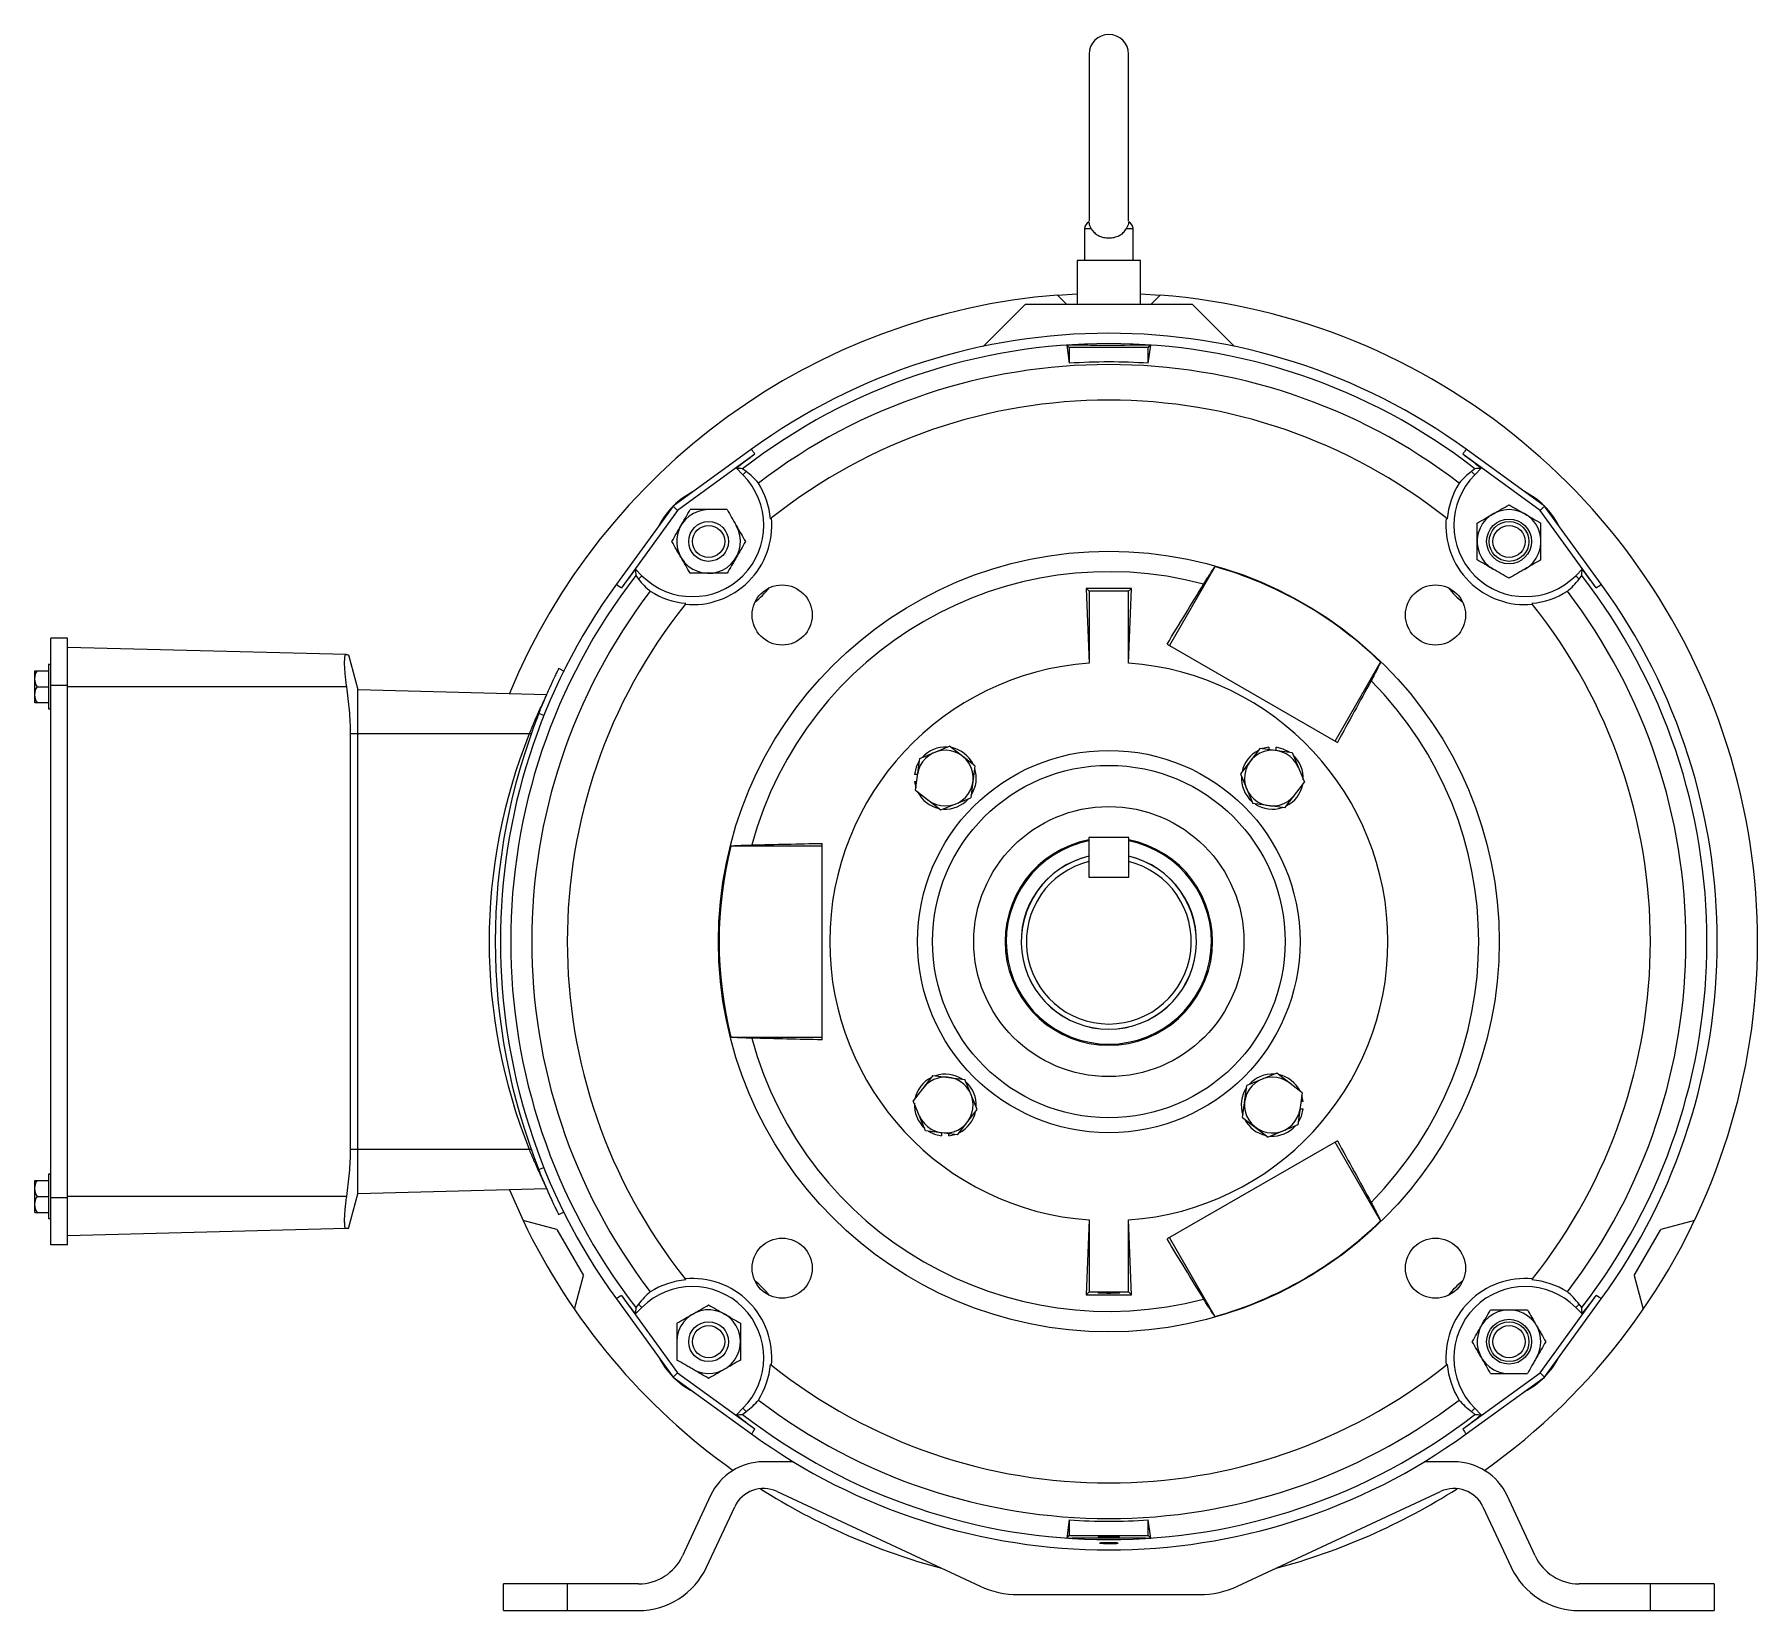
# Paper-space layout '_Right' of a CAD drawing. Header units: inches. Extents: x -8.4 to 5.1, y -5.2 to 7.1.
import ezdxf

# ---------------------------------------------------------------- set-up
doc = ezdxf.new("R2010")
doc.units = ezdxf.units.IN
doc.header["$MEASUREMENT"] = 0

psp = doc.layouts.new('_Right')

# ---------------------------------------------------------------- linework, layer by layer
at = {"color": 7, "linetype": 'Continuous', "lineweight": 25}
for p, q in [((-0.155, 6.964), (-0.155, 5.654)), ((0.155, 5.654), (0.155, 6.964)), ((-0.19, 5.594), (-0.19, 5.344)), ((-0.137, 5.594), (-0.19, 5.594)), ((0.19, 5.594), (0.137, 5.594)), ((0.19, 5.344), (0.19, 5.594)), ((-0.249, 5.344), (-0.249, 5.003)), ((0.249, 5.344), (-0.249, 5.344)), ((0.249, 5.003), (0.249, 5.344)), ((-0.655, 5.003), (-0.987, 4.671)), ((-0.655, 5.003), (0.655, 5.003)), ((-0.402, 5.074), (-0.249, 5.084)), ((-0.402, 5.074), (-0.332, 5.003)), ((0.249, 5.084), (0.402, 5.074)), ((0.332, 5.003), (0.402, 5.074)), ((0.987, 4.671), (0.655, 5.003)), ((-0.329, 4.681), (-0.31, 4.539)), ((-0.329, 4.681), (-0.31, 4.662)), ((0.31, 4.662), (-0.31, 4.662)), ((-0.31, 4.662), (-0.31, 4.539)), ((0.31, 4.539), (0.329, 4.681)), ((0.329, 4.681), (0.31, 4.662)), ((0.31, 4.539), (0.31, 4.662)), ((-2.804, 3.864), (-3.418, 3.418)), ((-2.777, 3.824), (-3.384, 3.384)), ((3.384, 3.384), (2.777, 3.824)), ((3.418, 3.418), (2.804, 3.864)), ((-2.871, 3.663), (-2.922, 3.714)), ((-2.845, 3.689), (-2.873, 3.711)), ((-2.845, 3.689), (-2.871, 3.663)), ((2.873, 3.711), (2.845, 3.689)), ((2.845, 3.689), (2.871, 3.663)), ((2.922, 3.714), (2.871, 3.663)), ((-3.418, 3.418), (-3.864, 2.804)), ((-3.384, 3.384), (-3.824, 2.777)), ((-3.384, 3.384), (-3.418, 3.418)), ((3.384, 3.384), (3.418, 3.418)), ((3.824, 2.777), (3.384, 3.384)), ((3.864, 2.804), (3.418, 3.418)), ((-3.714, 2.922), (-3.663, 2.871)), ((-3.711, 2.873), (-3.689, 2.845)), ((-3.689, 2.845), (-3.663, 2.871)), ((0.833, 2.942), (0.475, 2.324)), ((3.663, 2.871), (3.714, 2.922)), ((3.689, 2.845), (3.663, 2.871)), ((3.689, 2.845), (3.711, 2.873)), ((-0.177, 2.772), (-0.155, 2.185)), ((-0.177, 2.772), (-0.155, 2.75)), ((0.155, 2.75), (-0.155, 2.75)), ((-0.155, 2.75), (-0.155, 2.185)), ((0.155, 2.185), (0.177, 2.772)), ((0.177, 2.772), (0.155, 2.75)), ((0.155, 2.185), (0.155, 2.75)), ((-8.301, -2.38), (-8.301, 2.38)), ((-8.171, 2.38), (-8.301, 2.38)), ((-8.171, -2.38), (-8.171, 2.38)), ((-5.985, 2.252), (-8.171, 2.309)), ((0.457, 2.334), (1.793, 1.563)), ((-8.301, 2.174), (-8.319, 2.174)), ((-8.319, 2.174), (-8.319, 1.826)), ((-5.966, 2.251), (-5.892, 1.979)), ((1.775, 1.574), (2.132, 2.192)), ((-8.429, 2.122), (-8.429, 1.878)), ((-8.427, 2.125), (-8.319, 2.125)), ((-4.27, 2.12), (-4.316, 2.142)), ((-8.41, 2), (-8.319, 2)), ((-8.171, 2.01), (-8.301, 2.01)), ((-5.979, 2), (-8.171, 2)), ((-5.892, -1.979), (-5.892, 1.979)), ((-5.892, 1.979), (-4.409, 1.94)), ((-8.427, 1.875), (-8.319, 1.875)), ((-8.319, 1.826), (-8.301, 1.826)), ((-4.432, 1.774), (-4.472, 1.79)), ((-5.949, -1.63), (-5.949, 1.63)), ((-4.532, 1.63), (-5.949, 1.63)), ((-1.484, 1.438), (-1.25, 1.534)), ((-1.05, 1.38), (-1.25, 1.534)), ((1.187, 1.517), (1.033, 1.317)), ((1.187, 1.517), (1.438, 1.484)), ((1.255, 1.525), (1.207, 1.514)), ((1.255, 1.525), (1.255, 1.508)), ((1.312, 1.5), (1.312, 1.525)), ((-1.517, 1.187), (-1.484, 1.438)), ((-1.05, 1.38), (-1.083, 1.129)), ((1.438, 1.484), (1.534, 1.25)), ((-1.5, 1.312), (-1.525, 1.312)), ((-1.525, 1.255), (-1.514, 1.207)), ((-1.525, 1.255), (-1.508, 1.255)), ((1.033, 1.317), (1.129, 1.083)), ((1.38, 1.05), (1.534, 1.25)), ((-1.517, 1.187), (-1.317, 1.033)), ((-1.317, 1.033), (-1.083, 1.129)), ((1.38, 1.05), (1.129, 1.083)), ((-0.156, 0.818), (-0.156, 0.506)), ((0.156, 0.818), (-0.156, 0.818)), ((0.156, 0.506), (0.156, 0.818)), ((-2.25, 0.75), (-2.964, 0.75)), ((-2.25, -0.771), (-2.25, 0.771)), ((-0.156, 0.506), (0.156, 0.506)), ((-2.964, -0.75), (-2.25, -0.75)), ((-1.38, -1.05), (-1.534, -1.25)), ((-1.38, -1.05), (-1.129, -1.083)), ((1.317, -1.033), (1.083, -1.129)), ((1.517, -1.187), (1.317, -1.033)), ((-1.033, -1.317), (-1.129, -1.083)), ((1.05, -1.38), (1.083, -1.129)), ((1.517, -1.187), (1.484, -1.438)), ((1.525, -1.255), (1.514, -1.207)), ((-1.438, -1.484), (-1.534, -1.25)), ((-1.187, -1.517), (-1.033, -1.317)), ((1.5, -1.312), (1.525, -1.312)), ((1.525, -1.255), (1.508, -1.255)), ((-1.187, -1.517), (-1.438, -1.484)), ((1.05, -1.38), (1.25, -1.534)), ((1.484, -1.438), (1.25, -1.534)), ((-1.312, -1.5), (-1.312, -1.525)), ((-1.255, -1.525), (-1.255, -1.508)), ((-1.255, -1.525), (-1.207, -1.514)), ((1.793, -1.563), (0.457, -2.334)), ((2.132, -2.192), (1.775, -1.574)), ((-5.949, -1.63), (-4.532, -1.63)), ((-8.429, -1.878), (-8.429, -2.122)), ((-8.427, -1.875), (-8.319, -1.875)), ((-8.301, -1.826), (-8.319, -1.826)), ((-8.319, -1.826), (-8.319, -2.174)), ((-4.472, -1.79), (-4.432, -1.774)), ((-8.41, -2), (-8.319, -2)), ((-8.171, -2.01), (-8.301, -2.01)), ((-5.979, -2), (-8.171, -2)), ((-5.966, -2.251), (-5.892, -1.979)), ((-4.409, -1.94), (-5.892, -1.979)), ((-4.702, -1.948), (-4.595, -2.188)), ((-8.427, -2.125), (-8.319, -2.125)), ((-4.316, -2.142), (-4.273, -2.121)), ((-8.319, -2.174), (-8.301, -2.174)), ((-5.985, -2.252), (-8.171, -2.309)), ((-4.33, -2.259), (-4.595, -2.188)), ((-4.33, -2.259), (-4.122, -2.621)), ((-0.155, -2.185), (-0.177, -2.772)), ((-0.155, -2.185), (-0.155, -2.75)), ((0.177, -2.772), (0.155, -2.185)), ((0.155, -2.75), (0.155, -2.185)), ((4.122, -2.621), (4.33, -2.259)), ((4.595, -2.188), (4.33, -2.259)), ((-8.171, -2.38), (-8.301, -2.38)), ((0.475, -2.324), (0.833, -2.942)), ((-4.193, -2.885), (-4.122, -2.621)), ((4.122, -2.621), (4.193, -2.885)), ((-3.864, -2.804), (-3.418, -3.418)), ((-3.824, -2.777), (-3.384, -3.384)), ((-0.177, -2.772), (-0.155, -2.75)), ((-0.155, -2.75), (0.155, -2.75)), ((0.177, -2.772), (0.155, -2.75)), ((3.384, -3.384), (3.824, -2.777)), ((3.418, -3.418), (3.864, -2.804)), ((-3.663, -2.871), (-3.714, -2.922)), ((-3.689, -2.845), (-3.711, -2.873)), ((-3.689, -2.845), (-3.663, -2.871)), ((3.689, -2.845), (3.663, -2.871)), ((3.714, -2.922), (3.663, -2.871)), ((3.711, -2.873), (3.689, -2.845)), ((-3.384, -3.384), (-3.418, -3.418)), ((-3.418, -3.418), (-2.804, -3.864)), ((-3.384, -3.384), (-2.777, -3.824)), ((2.777, -3.824), (3.384, -3.384)), ((2.804, -3.864), (3.418, -3.418)), ((3.384, -3.384), (3.418, -3.418)), ((-2.922, -3.714), (-2.871, -3.663)), ((-2.873, -3.711), (-2.845, -3.689)), ((-2.845, -3.689), (-2.871, -3.663)), ((2.845, -3.689), (2.871, -3.663)), ((2.845, -3.689), (2.873, -3.711)), ((2.871, -3.663), (2.922, -3.714)), ((-2.473, -4.083), (-2.709, -4.083)), ((2.709, -4.083), (2.473, -4.083)), ((-2.603, -4.316), (-1.01, -5.059)), ((1.01, -5.059), (2.603, -4.316)), ((-3.125, -4.348), (-3.346, -4.821)), ((-3.156, -4.91), (-2.935, -4.437)), ((2.935, -4.437), (3.156, -4.91)), ((3.346, -4.821), (3.125, -4.348)), ((-0.31, -4.539), (-0.329, -4.681)), ((-0.31, -4.539), (-0.31, -4.662)), ((0.329, -4.681), (0.31, -4.539)), ((0.31, -4.662), (0.31, -4.539)), ((-0.329, -4.681), (-0.31, -4.662)), ((-0.31, -4.662), (0.31, -4.662)), ((0.329, -4.681), (0.31, -4.662)), ((-3.69, -5.041), (-4.75, -5.041)), ((-4.75, -5.25), (-4.75, -5.041)), ((-4.25, -5.041), (-4.25, -5.25)), ((-0.711, -5.125), (0.711, -5.125)), ((4.75, -5.041), (3.69, -5.041)), ((4.25, -5.25), (4.25, -5.041)), ((4.75, -5.041), (4.75, -5.25)), ((-4.75, -5.25), (-3.69, -5.25)), ((3.69, -5.25), (4.75, -5.25))]:
    psp.add_line(p, q, dxfattribs=at)
at = {"color": 7, "linetype": 'Continuous', "lineweight": 25, "flags": 128}
for points in [[(1.418, 1.487), (1.369, 1.511), (1.312, 1.525)], [(-1.487, 1.418), (-1.511, 1.369), (-1.525, 1.312)], [(1.487, -1.418), (1.511, -1.369), (1.525, -1.312)], [(-1.418, -1.487), (-1.369, -1.511), (-1.312, -1.525)], [(0, -2.752), (0.015, -2.752), (0.029, -2.752), (0.042, -2.752), (0.054, -2.753), (0.065, -2.753), (0.073, -2.754), (0.079, -2.755), (0.083, -2.756), (0.084, -2.756), (0.083, -2.757), (0.079, -2.758), (0.073, -2.759), (0.065, -2.759), (0.054, -2.76), (0.042, -2.76), (0.029, -2.76), (0.015, -2.761), (0, -2.761), (-0.015, -2.761), (-0.029, -2.76), (-0.042, -2.76), (-0.054, -2.76), (-0.065, -2.759), (-0.073, -2.759), (-0.079, -2.758), (-0.083, -2.757), (-0.084, -2.756), (-0.083, -2.756), (-0.079, -2.755), (-0.073, -2.754), (-0.065, -2.753), (-0.054, -2.753), (-0.042, -2.752), (-0.029, -2.752), (-0.015, -2.752), (0, -2.752)], [(0, -4.67), (0.015, -4.67), (0.029, -4.67), (0.042, -4.671), (0.054, -4.671), (0.065, -4.671), (0.073, -4.672), (0.079, -4.672), (0.083, -4.673), (0.084, -4.673), (0.083, -4.674), (0.079, -4.674), (0.073, -4.675), (0.065, -4.675), (0.054, -4.675), (0.042, -4.676), (0.029, -4.676), (0.015, -4.676), (0, -4.676), (-0.015, -4.676), (-0.029, -4.676), (-0.042, -4.676), (-0.054, -4.675), (-0.065, -4.675), (-0.073, -4.675), (-0.079, -4.674), (-0.083, -4.674), (-0.084, -4.673), (-0.083, -4.673), (-0.079, -4.672), (-0.073, -4.672), (-0.065, -4.671), (-0.054, -4.671), (-0.042, -4.671), (-0.029, -4.67), (-0.015, -4.67), (0, -4.67)]]:
    psp.add_lwpolyline(points, dxfattribs=at)
at = {"color": 7, "linetype": 'Continuous', "lineweight": 25}
for centre, radius in [((-3.14, 3.14), 0.156), ((-3.14, 3.14), 0.126), ((3.14, 3.14), 0.176), ((3.14, 3.14), 0.156), ((3.14, 3.14), 0.126), ((0, 0), 3.063), ((-2.563, 2.563), 0.236), ((2.563, 2.563), 0.236), ((0, 0), 1.5), ((0, 0), 1.383), ((0, 0), 1.06), ((-2.563, -2.563), 0.236), ((2.563, -2.563), 0.236), ((3.14, -3.14), 0.176), ((-3.14, -3.14), 0.156), ((-3.14, -3.14), 0.126), ((3.14, -3.14), 0.156), ((3.14, -3.14), 0.126)]:
    psp.add_circle(centre, radius, dxfattribs=at)
for centre, radius, start, end in [((0, 6.964), 0.155, 0, 180), ((-0.13, 5.594), 0.06, 116.2433, 180), ((0.13, 5.594), 0.06, 0, 63.9636), ((0, 0), 5.09, 94.535, 157.5013), ((0, 0), 5.09, 305.3807, 85.465), ((0, 0), 4.774, 54.0358, 125.9642), ((0, 0), 4.693, 52.2542, 127.7458), ((0, 0), 4.528, 52.6121, 127.3879), ((0, 0), 4.549, 86.0929, 93.9071), ((0, 0), 4.249, 51.4801, 128.5199), ((0, 0), 4.726, 125.9836, 128.1945), ((-0.001, -0.001), 4.727, 51.8056, 54.0161), ((-3.267, 3.267), 0.56, 225, 45), ((3.267, 3.267), 0.56, 135, 315), ((-2.977, 2.977), 0.623, 117.2136, 152.7864), ((-3.267, 3.267), 0.614, 4.7647, 32.5887), ((3.267, 3.267), 0.614, 147.4113, 175.2353), ((2.977, 2.977), 0.623, 27.2136, 62.7864), ((-3.14, 3.14), 0.25, 90, 30), ((3.14, 3.14), 0.25, 300, 240), ((-3.267, 3.267), 0.623, 264.683, 5.317), ((3.267, 3.267), 0.623, 174.683, 275.317), ((0, 0), 4.693, 142.2542, 217.7458), ((0.001, -0.001), 4.727, 141.8056, 144.0161), ((0, 0), 2.902, 75.1486, 164.8514), ((0, 0), 3.058, 45.8019, 74.1981), ((0, 0), 4.693, 322.2542, 37.7458), ((0, 0), 4.726, 35.9836, 38.1945), ((0, 0), 4.774, 144.0358, 215.9642), ((0, 0), 4.528, 142.6121, 217.3879), ((-3.267, 3.267), 0.614, 237.4113, 265.2353), ((-3.251, 3.251), 0.755, 308.8357, 321.1643), ((3.251, 3.251), 0.755, 218.8357, 231.1643), ((3.267, 3.267), 0.614, 274.7647, 302.5887), ((0, 0), 4.528, 322.6121, 37.3879), ((0, 0), 4.774, 324.0358, 35.9642), ((0, 0), 4.249, 141.4801, 218.5199), ((0, 0), 4.249, 321.4801, 38.5199), ((0, 0), 2.19, 94.0586, 265.9414), ((0, 0), 2.19, 274.0586, 85.9414), ((-8.319, 2.062), 0.11, 145.0381, 179.6902), ((-8.288, 2), 0.186, 137.9104, 139.1206), ((-8.319, 2.063), 0.11, 180.3098, 214.9619), ((0, 0), 2.902, 315.1486, 44.8514), ((-8.319, 1.937), 0.11, 145.0381, 179.6902), ((-8.319, 1.938), 0.11, 180.3098, 214.9619), ((-8.288, 2), 0.186, 220.8794, 222.0896), ((0.035, 0), 4.849, 158.3338, 201.6662), ((-0.482, 0), 4.38, 158.152, 201.848), ((-1.283, 1.283), 0.219, 232.4483, 172.4483), ((-1.283, 1.283), 0.243, 86.5255, 138.3711), ((-1.283, 1.283), 0.244, 26.5255, 78.3711), ((1.283, 1.283), 0.243, 116.5255, 168.3711), ((1.283, 1.283), 0.219, 22.4483, 322.4483), ((-1.283, 1.283), 0.243, 326.5255, 18.3711), ((1.283, 1.283), 0.243, 356.5255, 48.3711), ((1.283, 1.283), 0.243, 176.5255, 228.3711), ((1.283, 1.283), 0.244, 296.5255, 348.3711), ((-1.283, 1.283), 0.243, 206.5255, 258.3711), ((-1.283, 1.283), 0.244, 266.5255, 318.3711), ((1.283, 1.283), 0.244, 236.5255, 288.3711), ((0, 0), 3.058, 165.8019, 194.1981), ((0, 0), 0.814, 101.0489, 78.9511), ((0, 0), 0.805, 101.174, 78.826), ((0, 0), 0.688, 103.1103, 76.8897), ((0, 0), 0.687, 103.1176, 76.8824), ((0, 0), 0.647, 103.944, 76.056), ((0, 0), 2.902, 195.1486, 284.8514), ((-1.283, -1.283), 0.243, 116.5255, 168.3711), ((-1.283, -1.283), 0.219, 202.4483, 142.4483), ((-1.283, -1.283), 0.243, 56.5255, 108.3711), ((1.283, -1.283), 0.219, 52.4483, 352.4483), ((1.283, -1.283), 0.243, 86.5255, 138.3711), ((1.283, -1.283), 0.244, 26.5255, 78.3711), ((-1.283, -1.283), 0.243, 356.5255, 48.3711), ((1.283, -1.283), 0.244, 146.5255, 198.3711), ((-1.283, -1.283), 0.243, 176.5255, 228.3711), ((-1.283, -1.283), 0.243, 296.5255, 348.3711), ((1.283, -1.283), 0.244, 206.5255, 258.3711), ((1.283, -1.283), 0.244, 266.5255, 318.3711), ((-8.319, -1.938), 0.11, 145.0381, 179.6902), ((-8.288, -2), 0.186, 137.9104, 139.1206), ((-8.319, -1.937), 0.11, 180.3098, 214.9619), ((-8.319, -2.063), 0.11, 145.0381, 179.6902), ((-8.319, -2.062), 0.11, 180.3098, 214.9619), ((-8.288, -2), 0.186, 220.8794, 222.0896), ((0, 0), 5.09, 205.465, 234.6193), ((0, 0), 3.058, 285.8019, 314.1981), ((-3.267, -3.267), 0.614, 94.7647, 122.5887), ((-3.267, -3.267), 0.623, 354.683, 95.317), ((-3.251, -3.251), 0.755, 38.8357, 51.1643), ((3.267, -3.267), 0.623, 84.683, 185.317), ((3.251, -3.251), 0.755, 128.8357, 141.1643), ((3.267, -3.267), 0.614, 57.4113, 85.2353), ((0, 0), 4.726, 215.9836, 218.1945), ((-3.267, -3.267), 0.56, 315, 135), ((3.267, -3.267), 0.56, 45, 225), ((-0.001, 0.001), 4.727, 321.8056, 324.0161), ((-3.14, -3.14), 0.25, 240, 180), ((3.14, -3.14), 0.25, 330, 270), ((-2.977, -2.977), 0.623, 207.2136, 242.7864), ((-3.267, -3.267), 0.614, 327.4113, 355.2353), ((0, 0), 4.249, 231.4801, 308.5199), ((3.267, -3.267), 0.614, 184.7647, 212.5887), ((2.977, -2.977), 0.623, 297.2136, 332.7864), ((0, 0), 4.528, 232.6121, 307.3879), ((0.001, 0.001), 4.727, 231.8056, 234.0161), ((0, 0), 4.693, 232.2542, 307.7458), ((0, 0), 4.726, 305.9836, 308.1945), ((0, 0), 4.774, 234.0358, 305.9642), ((-2.709, -4.542), 0.459, 90, 155), ((2.709, -4.542), 0.459, 25, 90), ((-2.709, -4.542), 0.25, 65, 155), ((0, 0), 5.09, 237.5196, 255.0532), ((0, 0), 5.09, 284.9468, 302.4804), ((2.709, -4.542), 0.25, 25, 115), ((0, 0), 4.549, 266.0929, 273.9071), ((0.003, -3.773), 0.951, 265.4062, 272.9154), ((-3.69, -4.661), 0.38, 270, 335), ((3.69, -4.661), 0.38, 205, 270), ((-3.69, -4.661), 0.589, 270, 335), ((3.69, -4.661), 0.589, 205, 270), ((-0.711, -4.416), 0.709, 245, 270), ((0.711, -4.416), 0.709, 270, 295)]:
    psp.add_arc(centre, radius, start, end, dxfattribs=at)
for points, knots in [([(-0.137, 5.594), (-0.141, 5.602), (-0.149, 5.617), (-0.154, 5.635), (-0.155, 5.647), (-0.155, 5.645), (-0.155, 5.645)], [0, 0, 0, 0, 0.233678, 0.451263, 0.796016, 1, 1, 1, 1]), ([(-0.137, 5.594), (-0.131, 5.583), (-0.123, 5.573), (-0.109, 5.56), (-0.104, 5.555), (-0.093, 5.548), (-0.088, 5.544), (-0.076, 5.538), (-0.07, 5.535), (-0.057, 5.53), (-0.05, 5.528), (-0.036, 5.525), (-0.029, 5.524), (-0.015, 5.522), (-0.008, 5.522), (0.007, 5.522), (0.014, 5.522), (0.029, 5.524), (0.036, 5.525), (0.057, 5.53), (0.07, 5.535), (0.094, 5.547), (0.104, 5.555), (0.123, 5.573), (0.131, 5.583), (0.137, 5.594)], [0, 0, 0, 0, 0.125, 0.125, 0.1875, 0.1875, 0.25, 0.25, 0.3125, 0.3125, 0.375, 0.375, 0.4375, 0.4375, 0.5, 0.5, 0.5625, 0.5625, 0.625, 0.625, 0.75, 0.75, 0.875, 0.875, 1, 1, 1, 1]), ([(0.155, 5.645), (0.155, 5.646), (0.155, 5.648), (0.154, 5.636), (0.149, 5.618), (0.141, 5.601), (0.137, 5.594)], [0, 0, 0, 0, 0.3134894, 0.5640768, 0.8170946, 1, 1, 1, 1]), ([(0.329, 4.681), (0.222, 4.679), (0.112, 4.679), (-0.027, 4.679), (-0.055, 4.679), (-0.111, 4.679), (-0.138, 4.679), (-0.221, 4.68), (-0.275, 4.68), (-0.329, 4.681)], [0, 0, 0, 0, 0.5, 0.5, 0.625, 0.625, 0.75, 0.75, 1, 1, 1, 1]), ([(-3.356, 3.265), (-3.35, 3.275), (-3.344, 3.286), (-3.332, 3.307), (-3.326, 3.317), (-3.308, 3.349), (-3.296, 3.369), (-3.284, 3.39)], [0, 0, 0, 0, 0.25, 0.25, 0.5, 0.5, 1, 1, 1, 1]), ([(-3.14, 3.39), (-3.164, 3.39), (-3.189, 3.39), (-3.237, 3.39), (-3.261, 3.39), (-3.284, 3.39)], [0, 0, 0, 0, 0.5, 0.5, 1, 1, 1, 1]), ([(-2.995, 3.39), (-3.019, 3.39), (-3.043, 3.39), (-3.091, 3.39), (-3.115, 3.39), (-3.14, 3.39)], [0, 0, 0, 0, 0.5, 0.5, 1, 1, 1, 1]), ([(-2.995, 3.39), (-2.983, 3.369), (-2.972, 3.349), (-2.947, 3.307), (-2.935, 3.286), (-2.923, 3.265)], [0, 0, 0, 0, 0.5, 0.5, 1, 1, 1, 1]), ([(3.015, 3.356), (3.025, 3.362), (3.036, 3.368), (3.057, 3.38), (3.067, 3.387), (3.099, 3.405), (3.119, 3.416), (3.14, 3.428)], [0, 0, 0, 0, 0.25, 0.25, 0.5, 0.5, 1, 1, 1, 1]), ([(3.14, 3.428), (3.16, 3.416), (3.181, 3.405), (3.222, 3.38), (3.243, 3.368), (3.265, 3.356)], [0, 0, 0, 0, 0.5, 0.5, 1, 1, 1, 1]), ([(-3.428, 3.14), (-3.416, 3.16), (-3.405, 3.181), (-3.381, 3.222), (-3.368, 3.243), (-3.356, 3.265)], [0, 0, 0, 0, 0.5, 0.5, 1, 1, 1, 1]), ([(-2.923, 3.265), (-2.917, 3.254), (-2.911, 3.243), (-2.899, 3.222), (-2.893, 3.212), (-2.875, 3.181), (-2.863, 3.16), (-2.851, 3.14)], [0, 0, 0, 0, 0.25, 0.25, 0.5, 0.5, 1, 1, 1, 1]), ([(2.89, 3.284), (2.91, 3.296), (2.931, 3.308), (2.972, 3.332), (2.993, 3.344), (3.015, 3.356)], [0, 0, 0, 0, 0.5, 0.5, 1, 1, 1, 1]), ([(2.89, 3.14), (2.89, 3.164), (2.89, 3.189), (2.89, 3.237), (2.89, 3.261), (2.89, 3.284)], [0, 0, 0, 0, 0.5, 0.5, 1, 1, 1, 1]), ([(3.265, 3.356), (3.275, 3.35), (3.286, 3.344), (3.307, 3.332), (3.317, 3.326), (3.349, 3.308), (3.369, 3.296), (3.39, 3.284)], [0, 0, 0, 0, 0.25, 0.25, 0.5, 0.5, 1, 1, 1, 1]), ([(3.39, 3.14), (3.39, 3.164), (3.39, 3.189), (3.39, 3.237), (3.39, 3.261), (3.39, 3.284)], [0, 0, 0, 0, 0.5, 0.5, 1, 1, 1, 1]), ([(-3.356, 3.015), (-3.362, 3.025), (-3.368, 3.036), (-3.381, 3.057), (-3.387, 3.067), (-3.405, 3.099), (-3.416, 3.119), (-3.428, 3.14)], [0, 0, 0, 0, 0.25, 0.25, 0.5, 0.5, 1, 1, 1, 1]), ([(-2.851, 3.14), (-2.863, 3.119), (-2.875, 3.099), (-2.899, 3.057), (-2.911, 3.036), (-2.923, 3.015)], [0, 0, 0, 0, 0.5, 0.5, 1, 1, 1, 1]), ([(2.89, 2.995), (2.89, 3.019), (2.89, 3.043), (2.89, 3.091), (2.89, 3.115), (2.89, 3.14)], [0, 0, 0, 0, 0.5, 0.5, 1, 1, 1, 1]), ([(3.39, 2.995), (3.39, 3.019), (3.39, 3.043), (3.39, 3.091), (3.39, 3.115), (3.39, 3.14)], [0, 0, 0, 0, 0.5, 0.5, 1, 1, 1, 1]), ([(-3.284, 2.89), (-3.296, 2.91), (-3.308, 2.931), (-3.332, 2.972), (-3.344, 2.993), (-3.356, 3.015)], [0, 0, 0, 0, 0.5, 0.5, 1, 1, 1, 1]), ([(-2.923, 3.015), (-2.929, 3.004), (-2.935, 2.993), (-2.947, 2.972), (-2.954, 2.962), (-2.972, 2.931), (-2.983, 2.91), (-2.995, 2.89)], [0, 0, 0, 0, 0.25, 0.25, 0.5, 0.5, 1, 1, 1, 1]), ([(3.015, 2.923), (3.004, 2.929), (2.993, 2.935), (2.972, 2.947), (2.962, 2.954), (2.931, 2.972), (2.91, 2.983), (2.89, 2.995)], [0, 0, 0, 0, 0.25, 0.25, 0.5, 0.5, 1, 1, 1, 1]), ([(3.39, 2.995), (3.369, 2.983), (3.349, 2.972), (3.307, 2.947), (3.286, 2.935), (3.265, 2.923)], [0, 0, 0, 0, 0.5, 0.5, 1, 1, 1, 1]), ([(-3.14, 2.89), (-3.164, 2.89), (-3.189, 2.89), (-3.237, 2.89), (-3.261, 2.89), (-3.284, 2.89)], [0, 0, 0, 0, 0.5, 0.5, 1, 1, 1, 1]), ([(-2.995, 2.89), (-3.019, 2.89), (-3.043, 2.89), (-3.091, 2.89), (-3.115, 2.89), (-3.14, 2.89)], [0, 0, 0, 0, 0.5, 0.5, 1, 1, 1, 1]), ([(0.744, 2.805), (0.755, 2.823), (0.765, 2.839), (0.779, 2.862), (0.783, 2.869), (0.792, 2.882), (0.796, 2.889), (0.807, 2.907), (0.814, 2.916), (0.825, 2.932), (0.829, 2.938), (0.833, 2.942)], [0, 0, 0, 0, 0.25, 0.25, 0.375, 0.375, 0.5, 0.5, 0.75, 0.75, 1, 1, 1, 1]), ([(3.14, 2.851), (3.119, 2.863), (3.099, 2.875), (3.057, 2.899), (3.036, 2.911), (3.015, 2.923)], [0, 0, 0, 0, 0.5, 0.5, 1, 1, 1, 1]), ([(3.265, 2.923), (3.254, 2.917), (3.243, 2.911), (3.222, 2.899), (3.212, 2.893), (3.181, 2.875), (3.16, 2.863), (3.14, 2.851)], [0, 0, 0, 0, 0.25, 0.25, 0.5, 0.5, 1, 1, 1, 1]), ([(-5.979, 2), (-5.982, 2.017), (-5.984, 2.033), (-5.987, 2.057), (-5.988, 2.065), (-5.989, 2.081), (-5.99, 2.089), (-5.992, 2.111), (-5.993, 2.126), (-5.995, 2.153), (-5.996, 2.166), (-5.996, 2.19), (-5.996, 2.2), (-5.995, 2.219), (-5.995, 2.227), (-5.993, 2.236), (-5.993, 2.239), (-5.992, 2.244), (-5.991, 2.246), (-5.989, 2.25), (-5.987, 2.252), (-5.985, 2.252)], [0, 0, 0, 0, 0.125, 0.125, 0.1875, 0.1875, 0.25, 0.25, 0.375, 0.375, 0.5, 0.5, 0.625, 0.625, 0.75, 0.75, 0.8125, 0.8125, 0.875, 0.875, 1, 1, 1, 1]), ([(-5.985, 2.252), (-5.979, 2.252), (-5.974, 2.252), (-5.967, 2.251), (-5.966, 2.251), (-5.966, 2.251)], [0, 0, 0, 0, 0.5, 0.5, 1, 1, 1, 1]), ([(2.132, 2.192), (2.13, 2.187), (2.127, 2.181), (2.121, 2.168), (2.118, 2.163), (2.113, 2.152), (2.11, 2.146), (2.101, 2.128), (2.093, 2.113), (2.077, 2.082), (2.068, 2.065), (2.058, 2.047)], [0, 0, 0, 0, 0.25, 0.25, 0.375, 0.375, 0.5, 0.5, 0.75, 0.75, 1, 1, 1, 1]), ([(-4.472, 1.79), (-4.463, 1.814), (-4.453, 1.837), (-4.439, 1.871), (-4.434, 1.882), (-4.425, 1.904), (-4.42, 1.915), (-4.406, 1.947), (-4.398, 1.967), (-4.385, 1.996), (-4.38, 2.005), (-4.372, 2.023), (-4.368, 2.031), (-4.357, 2.056), (-4.35, 2.07), (-4.341, 2.089), (-4.338, 2.095), (-4.333, 2.106), (-4.331, 2.111), (-4.327, 2.12), (-4.325, 2.123), (-4.321, 2.13), (-4.32, 2.133), (-4.317, 2.14), (-4.316, 2.142), (-4.316, 2.142)], [0, 0, 0, 0, 0.125, 0.125, 0.1875, 0.1875, 0.25, 0.25, 0.375, 0.375, 0.4375, 0.4375, 0.5, 0.5, 0.625, 0.625, 0.6875, 0.6875, 0.75, 0.75, 0.8125, 0.8125, 0.875, 0.875, 1, 1, 1, 1]), ([(-5.949, 1.63), (-5.949, 1.692), (-5.952, 1.754), (-5.963, 1.877), (-5.97, 1.939), (-5.979, 2)], [0, 0, 0, 0, 0.5, 0.5, 1, 1, 1, 1]), ([(-4.409, 1.94), (-4.409, 1.94), (-4.409, 1.94), (-4.41, 1.939), (-4.41, 1.939), (-4.411, 1.937), (-4.412, 1.936), (-4.413, 1.934), (-4.414, 1.932), (-4.415, 1.929), (-4.416, 1.926), (-4.418, 1.922), (-4.42, 1.919), (-4.425, 1.909), (-4.435, 1.887), (-4.451, 1.853), (-4.468, 1.818), (-4.482, 1.785), (-4.496, 1.754), (-4.51, 1.722), (-4.521, 1.696), (-4.532, 1.669), (-4.54, 1.65), (-4.545, 1.636), (-4.548, 1.63)], [0, 0, 0, 0, 0.0202789, 0.0405838, 0.0609416, 0.0813796, 0.1019257, 0.1226076, 0.1434733, 0.1645454, 0.1857905, 0.2071734, 0.2286567, 0.2502024, 0.3683097, 0.4997895, 0.5717454, 0.6552235, 0.7495949, 0.7856171, 0.8748934, 0.9173984, 0.959055, 1, 1, 1, 1]), ([(-2.964, 0.75), (-2.959, 0.751), (-2.952, 0.752), (-2.938, 0.753), (-2.932, 0.753), (-2.92, 0.754), (-2.914, 0.754), (-2.893, 0.755), (-2.877, 0.756), (-2.842, 0.757), (-2.822, 0.758), (-2.801, 0.758)], [0, 0, 0, 0, 0.25, 0.25, 0.375, 0.375, 0.5, 0.5, 0.75, 0.75, 1, 1, 1, 1]), ([(-2.801, -0.758), (-2.822, -0.758), (-2.841, -0.757), (-2.868, -0.756), (-2.876, -0.756), (-2.892, -0.755), (-2.9, -0.755), (-2.921, -0.754), (-2.933, -0.753), (-2.952, -0.752), (-2.959, -0.751), (-2.964, -0.75)], [0, 0, 0, 0, 0.25, 0.25, 0.375, 0.375, 0.5, 0.5, 0.75, 0.75, 1, 1, 1, 1]), ([(-5.979, -2), (-5.97, -1.939), (-5.963, -1.877), (-5.952, -1.754), (-5.949, -1.692), (-5.949, -1.63)], [0, 0, 0, 0, 0.5, 0.5, 1, 1, 1, 1]), ([(-4.548, -1.63), (-4.546, -1.634), (-4.544, -1.641), (-4.539, -1.652), (-4.535, -1.662), (-4.53, -1.673), (-4.526, -1.684), (-4.522, -1.694), (-4.517, -1.705), (-4.513, -1.715), (-4.508, -1.725), (-4.504, -1.735), (-4.497, -1.751), (-4.488, -1.772), (-4.476, -1.798), (-4.465, -1.823), (-4.451, -1.854), (-4.435, -1.886), (-4.424, -1.91), (-4.419, -1.921), (-4.416, -1.927), (-4.413, -1.932), (-4.412, -1.936), (-4.41, -1.938), (-4.41, -1.94), (-4.409, -1.94), (-4.409, -1.94)], [0, 0, 0, 0, 0.0228844, 0.0456675, 0.0683738, 0.0910273, 0.1136516, 0.1362732, 0.1589293, 0.1816302, 0.2043822, 0.2271922, 0.2500674, 0.3102057, 0.3748166, 0.4410021, 0.4999656, 0.629198, 0.7494435, 0.7861679, 0.8224007, 0.858288, 0.8939805, 0.9295566, 0.9649272, 1, 1, 1, 1]), ([(-4.316, -2.142), (-4.316, -2.142), (-4.317, -2.14), (-4.32, -2.133), (-4.321, -2.13), (-4.325, -2.124), (-4.327, -2.12), (-4.333, -2.107), (-4.338, -2.096), (-4.347, -2.077), (-4.35, -2.07), (-4.357, -2.055), (-4.361, -2.048), (-4.372, -2.023), (-4.38, -2.006), (-4.393, -1.977), (-4.398, -1.967), (-4.406, -1.947), (-4.411, -1.936), (-4.42, -1.915), (-4.425, -1.904), (-4.434, -1.882), (-4.439, -1.871), (-4.453, -1.837), (-4.463, -1.814), (-4.472, -1.79)], [0, 0, 0, 0, 0.125, 0.125, 0.1875, 0.1875, 0.25, 0.25, 0.375, 0.375, 0.4375, 0.4375, 0.5, 0.5, 0.625, 0.625, 0.6875, 0.6875, 0.75, 0.75, 0.8125, 0.8125, 0.875, 0.875, 1, 1, 1, 1]), ([(-5.985, -2.252), (-5.987, -2.252), (-5.989, -2.25), (-5.991, -2.246), (-5.992, -2.244), (-5.993, -2.239), (-5.993, -2.236), (-5.995, -2.227), (-5.995, -2.219), (-5.996, -2.201), (-5.996, -2.19), (-5.996, -2.167), (-5.995, -2.154), (-5.993, -2.126), (-5.992, -2.112), (-5.99, -2.089), (-5.989, -2.081), (-5.988, -2.065), (-5.987, -2.057), (-5.984, -2.033), (-5.982, -2.017), (-5.979, -2)], [0, 0, 0, 0, 0.125, 0.125, 0.1875, 0.1875, 0.25, 0.25, 0.375, 0.375, 0.5, 0.5, 0.625, 0.625, 0.75, 0.75, 0.8125, 0.8125, 0.875, 0.875, 1, 1, 1, 1]), ([(2.058, -2.047), (2.068, -2.065), (2.077, -2.082), (2.089, -2.105), (2.093, -2.113), (2.1, -2.127), (2.104, -2.134), (2.113, -2.152), (2.119, -2.163), (2.127, -2.181), (2.13, -2.188), (2.132, -2.192)], [0, 0, 0, 0, 0.25, 0.25, 0.375, 0.375, 0.5, 0.5, 0.75, 0.75, 1, 1, 1, 1]), ([(-5.966, -2.251), (-5.966, -2.251), (-5.967, -2.251), (-5.974, -2.252), (-5.979, -2.252), (-5.985, -2.252)], [0, 0, 0, 0, 0.5, 0.5, 1, 1, 1, 1]), ([(0.833, -2.942), (0.829, -2.938), (0.825, -2.932), (0.817, -2.921), (0.814, -2.916), (0.807, -2.906), (0.804, -2.901), (0.792, -2.883), (0.784, -2.87), (0.765, -2.84), (0.755, -2.823), (0.744, -2.805)], [0, 0, 0, 0, 0.25, 0.25, 0.375, 0.375, 0.5, 0.5, 0.75, 0.75, 1, 1, 1, 1]), ([(-3.39, -2.995), (-3.369, -2.983), (-3.349, -2.972), (-3.307, -2.947), (-3.286, -2.935), (-3.265, -2.923)], [0, 0, 0, 0, 0.5, 0.5, 1, 1, 1, 1]), ([(-3.265, -2.923), (-3.254, -2.917), (-3.243, -2.911), (-3.222, -2.899), (-3.212, -2.893), (-3.181, -2.875), (-3.16, -2.863), (-3.14, -2.851)], [0, 0, 0, 0, 0.25, 0.25, 0.5, 0.5, 1, 1, 1, 1]), ([(-3.14, -2.851), (-3.119, -2.863), (-3.099, -2.875), (-3.057, -2.899), (-3.036, -2.911), (-3.015, -2.923)], [0, 0, 0, 0, 0.5, 0.5, 1, 1, 1, 1]), ([(-3.015, -2.923), (-3.004, -2.929), (-2.993, -2.935), (-2.972, -2.947), (-2.962, -2.954), (-2.931, -2.972), (-2.91, -2.983), (-2.89, -2.995)], [0, 0, 0, 0, 0.25, 0.25, 0.5, 0.5, 1, 1, 1, 1]), ([(2.923, -3.015), (2.929, -3.004), (2.935, -2.993), (2.947, -2.972), (2.954, -2.962), (2.972, -2.931), (2.983, -2.91), (2.995, -2.89)], [0, 0, 0, 0, 0.25, 0.25, 0.5, 0.5, 1, 1, 1, 1]), ([(2.995, -2.89), (3.019, -2.89), (3.043, -2.89), (3.091, -2.89), (3.115, -2.89), (3.14, -2.89)], [0, 0, 0, 0, 0.5, 0.5, 1, 1, 1, 1]), ([(3.14, -2.89), (3.164, -2.89), (3.189, -2.89), (3.237, -2.89), (3.261, -2.89), (3.284, -2.89)], [0, 0, 0, 0, 0.5, 0.5, 1, 1, 1, 1]), ([(3.284, -2.89), (3.296, -2.91), (3.308, -2.931), (3.332, -2.972), (3.344, -2.993), (3.356, -3.015)], [0, 0, 0, 0, 0.5, 0.5, 1, 1, 1, 1]), ([(-3.39, -2.995), (-3.39, -3.019), (-3.39, -3.043), (-3.39, -3.091), (-3.39, -3.115), (-3.39, -3.14)], [0, 0, 0, 0, 0.5, 0.5, 1, 1, 1, 1]), ([(-2.89, -2.995), (-2.89, -3.019), (-2.89, -3.043), (-2.89, -3.091), (-2.89, -3.115), (-2.89, -3.14)], [0, 0, 0, 0, 0.5, 0.5, 1, 1, 1, 1]), ([(2.851, -3.14), (2.863, -3.119), (2.875, -3.099), (2.899, -3.057), (2.911, -3.036), (2.923, -3.015)], [0, 0, 0, 0, 0.5, 0.5, 1, 1, 1, 1]), ([(3.356, -3.015), (3.362, -3.025), (3.368, -3.036), (3.38, -3.057), (3.387, -3.067), (3.405, -3.099), (3.416, -3.119), (3.428, -3.14)], [0, 0, 0, 0, 0.25, 0.25, 0.5, 0.5, 1, 1, 1, 1]), ([(-3.39, -3.14), (-3.39, -3.164), (-3.39, -3.189), (-3.39, -3.237), (-3.39, -3.261), (-3.39, -3.284)], [0, 0, 0, 0, 0.5, 0.5, 1, 1, 1, 1]), ([(-2.89, -3.14), (-2.89, -3.164), (-2.89, -3.189), (-2.89, -3.237), (-2.89, -3.261), (-2.89, -3.284)], [0, 0, 0, 0, 0.5, 0.5, 1, 1, 1, 1]), ([(2.923, -3.265), (2.917, -3.254), (2.911, -3.243), (2.899, -3.222), (2.893, -3.212), (2.875, -3.181), (2.863, -3.16), (2.851, -3.14)], [0, 0, 0, 0, 0.25, 0.25, 0.5, 0.5, 1, 1, 1, 1]), ([(3.428, -3.14), (3.416, -3.16), (3.405, -3.181), (3.38, -3.222), (3.368, -3.243), (3.356, -3.265)], [0, 0, 0, 0, 0.5, 0.5, 1, 1, 1, 1]), ([(-3.265, -3.356), (-3.275, -3.35), (-3.286, -3.344), (-3.307, -3.332), (-3.317, -3.326), (-3.349, -3.308), (-3.369, -3.296), (-3.39, -3.284)], [0, 0, 0, 0, 0.25, 0.25, 0.5, 0.5, 1, 1, 1, 1]), ([(-3.14, -3.428), (-3.16, -3.416), (-3.181, -3.405), (-3.222, -3.381), (-3.243, -3.368), (-3.265, -3.356)], [0, 0, 0, 0, 0.5, 0.5, 1, 1, 1, 1]), ([(-3.015, -3.356), (-3.025, -3.362), (-3.036, -3.368), (-3.057, -3.381), (-3.067, -3.387), (-3.099, -3.405), (-3.119, -3.416), (-3.14, -3.428)], [0, 0, 0, 0, 0.25, 0.25, 0.5, 0.5, 1, 1, 1, 1]), ([(-2.89, -3.284), (-2.91, -3.296), (-2.931, -3.308), (-2.972, -3.332), (-2.993, -3.344), (-3.015, -3.356)], [0, 0, 0, 0, 0.5, 0.5, 1, 1, 1, 1]), ([(2.995, -3.39), (2.983, -3.369), (2.972, -3.349), (2.947, -3.307), (2.935, -3.286), (2.923, -3.265)], [0, 0, 0, 0, 0.5, 0.5, 1, 1, 1, 1]), ([(3.356, -3.265), (3.35, -3.275), (3.344, -3.286), (3.332, -3.307), (3.326, -3.317), (3.308, -3.349), (3.296, -3.369), (3.284, -3.39)], [0, 0, 0, 0, 0.25, 0.25, 0.5, 0.5, 1, 1, 1, 1]), ([(2.995, -3.39), (3.019, -3.39), (3.043, -3.39), (3.091, -3.39), (3.115, -3.39), (3.14, -3.39)], [0, 0, 0, 0, 0.5, 0.5, 1, 1, 1, 1]), ([(3.14, -3.39), (3.164, -3.39), (3.189, -3.39), (3.237, -3.39), (3.261, -3.39), (3.284, -3.39)], [0, 0, 0, 0, 0.5, 0.5, 1, 1, 1, 1]), ([(-0.329, -4.681), (-0.222, -4.679), (-0.112, -4.679), (0.027, -4.679), (0.055, -4.679), (0.111, -4.679), (0.138, -4.679), (0.221, -4.68), (0.275, -4.68), (0.329, -4.681)], [0, 0, 0, 0, 0.5, 0.5, 0.625, 0.625, 0.75, 0.75, 1, 1, 1, 1]), ([(0.073, -4.721), (0.073, -4.721), (0.073, -4.72), (0.063, -4.72), (0.047, -4.719), (0.025, -4.719), (0, -4.719), (-0.025, -4.719), (-0.047, -4.719), (-0.063, -4.72), (-0.073, -4.72), (-0.073, -4.721), (-0.073, -4.721)], [0, 0, 0, 0, 0.06969, 0.17715, 0.284548, 0.391903, 0.499239, 0.606569, 0.7139, 0.821235, 0.928587, 1, 1, 1, 1]), ([(0.052, -4.723), (0.057, -4.723), (0.062, -4.723), (0.07, -4.722), (0.072, -4.722), (0.073, -4.721)], [0, 0, 0, 0, 0.5, 0.5, 1, 1, 1, 1])]:
    psp.add_open_spline(points, degree=3, knots=knots, dxfattribs=at)
for points in [[(-2.777, 3.824), (-2.785, 3.838), (-2.794, 3.851), (-2.804, 3.864)], [(2.804, 3.864), (2.794, 3.851), (2.785, 3.838), (2.777, 3.824)], [(-2.873, 3.711), (-2.889, 3.712), (-2.906, 3.713), (-2.922, 3.714)], [(-2.749, 3.598), (-2.777, 3.631), (-2.809, 3.662), (-2.845, 3.689)], [(2.845, 3.689), (2.809, 3.662), (2.777, 3.631), (2.749, 3.598)], [(2.922, 3.714), (2.906, 3.713), (2.889, 3.712), (2.873, 3.711)], [(-2.655, 3.318), (-2.652, 3.32), (-2.649, 3.322), (-2.646, 3.325)], [(2.646, 3.325), (2.649, 3.322), (2.652, 3.32), (2.655, 3.318)], [(-3.714, 2.922), (-3.713, 2.906), (-3.712, 2.889), (-3.711, 2.873)], [(-3.689, 2.845), (-3.662, 2.809), (-3.631, 2.777), (-3.598, 2.749)], [(3.598, 2.749), (3.631, 2.777), (3.662, 2.809), (3.689, 2.845)], [(3.711, 2.873), (3.712, 2.889), (3.713, 2.906), (3.714, 2.922)], [(-3.864, 2.804), (-3.851, 2.794), (-3.838, 2.785), (-3.824, 2.777)], [(0.177, 2.772), (0.059, 2.771), (-0.059, 2.771), (-0.177, 2.772)], [(0.457, 2.334), (0.553, 2.492), (0.649, 2.649), (0.744, 2.805)], [(3.824, 2.777), (3.838, 2.785), (3.851, 2.794), (3.864, 2.804)], [(-3.325, 2.646), (-3.322, 2.649), (-3.32, 2.652), (-3.318, 2.655)], [(3.318, 2.655), (3.32, 2.652), (3.322, 2.649), (3.325, 2.646)], [(2.058, 2.047), (1.97, 1.886), (1.881, 1.725), (1.793, 1.563)], [(-2.801, 0.758), (-2.618, 0.763), (-2.434, 0.767), (-2.25, 0.771)], [(-2.25, -0.771), (-2.434, -0.767), (-2.618, -0.763), (-2.801, -0.758)], [(1.793, -1.563), (1.881, -1.725), (1.97, -1.886), (2.058, -2.047)], [(0.744, -2.805), (0.649, -2.649), (0.553, -2.492), (0.457, -2.334)], [(-3.318, -2.655), (-3.32, -2.652), (-3.322, -2.649), (-3.325, -2.646)], [(3.325, -2.646), (3.322, -2.649), (3.32, -2.652), (3.318, -2.655)], [(-3.824, -2.777), (-3.838, -2.785), (-3.851, -2.794), (-3.864, -2.804)], [(-3.598, -2.749), (-3.631, -2.777), (-3.662, -2.809), (-3.689, -2.845)], [(-0.177, -2.772), (-0.059, -2.771), (0.059, -2.771), (0.177, -2.772)], [(3.689, -2.845), (3.662, -2.809), (3.631, -2.777), (3.598, -2.749)], [(3.864, -2.804), (3.851, -2.794), (3.838, -2.785), (3.824, -2.777)], [(-3.711, -2.873), (-3.712, -2.889), (-3.713, -2.906), (-3.714, -2.922)], [(3.714, -2.922), (3.713, -2.906), (3.712, -2.889), (3.711, -2.873)], [(-2.646, -3.325), (-2.649, -3.322), (-2.652, -3.32), (-2.655, -3.318)], [(2.655, -3.318), (2.652, -3.32), (2.649, -3.322), (2.646, -3.325)], [(-2.845, -3.689), (-2.809, -3.662), (-2.777, -3.631), (-2.749, -3.598)], [(2.749, -3.598), (2.777, -3.631), (2.809, -3.662), (2.845, -3.689)], [(-2.922, -3.714), (-2.906, -3.713), (-2.889, -3.712), (-2.873, -3.711)], [(2.873, -3.711), (2.889, -3.712), (2.906, -3.713), (2.922, -3.714)], [(-2.804, -3.864), (-2.794, -3.851), (-2.785, -3.838), (-2.777, -3.824)], [(2.777, -3.824), (2.785, -3.838), (2.794, -3.851), (2.804, -3.864)]]:
    psp.add_open_spline(points, degree=3, dxfattribs=at)

doc.saveas('drawing.dxf')
